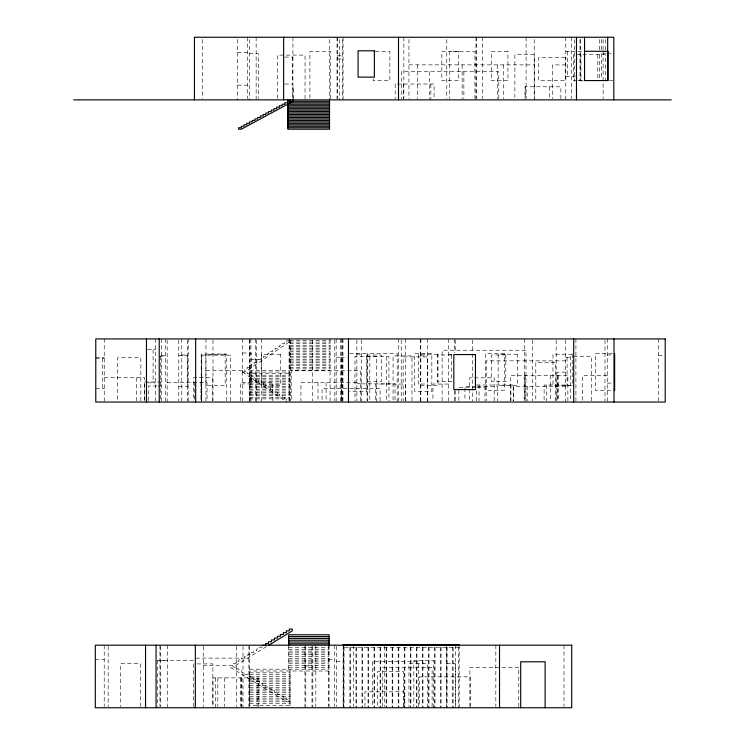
<?xml version="1.0" encoding="UTF-8"?>
<svg xmlns="http://www.w3.org/2000/svg" width="745" height="745" viewBox="0 0 745 745"><rect width="100%" height="100%" fill="white"/><g stroke="black" fill="none" stroke-linecap="round" stroke-linejoin="round"><path stroke-width="0.56" stroke-dasharray="3.73 2.79" d="M329.076 670.994L249.603 670.994L249.603 705.403L290.001 705.403L290.001 670.994M289.079 342.085L244.779 372.062L244.779 368.905L247.117 368.905L247.117 367.322L249.445 367.322M266.552 646.558L235.858 665.276L203.32 665.276M375.433 51.377L389.868 51.377L389.868 80.711L373.208 80.711L373.208 78.448M577.99 51.275L583.456 51.275M565.772 51.433L575.41 51.433M237.608 52.597L247.452 52.597M603.096 53.202L606.309 53.202M607.38 53.202L612.735 53.202M249.333 53.603L258.394 53.603L258.394 98.703M337.029 55.838L343.063 55.838M284.776 57.067L292.943 57.067M337.029 58.911L342.402 58.911M408.958 64.852L534.64 64.899M565.772 64.899L552.576 64.899L552.576 98.731M565.772 76.651L575.41 76.651M609.522 80.385L612.735 80.385M577.99 80.562L583.456 80.562M583.354 80.814L573.343 80.814L573.343 54.655L605.378 54.655L605.378 79.678M284.776 84.045L292.943 84.045M397.467 84.027L434.074 84.027L434.074 98.731M237.608 85.153L247.452 85.153M292.58 88.273L293.306 87.789L292.58 87.789L292.645 99.867M289.079 340.502L286.751 340.502L286.751 342.085L284.422 342.085L284.422 343.659L282.085 343.659L282.085 345.242L279.757 345.242L279.757 346.816L277.419 346.816L277.419 348.39L275.091 348.39L275.091 349.973L272.763 349.973L272.763 351.547L270.426 351.547L270.426 353.13L268.098 353.13L268.098 354.704L265.769 354.704L265.769 356.278L263.432 356.278L263.432 357.861L261.104 357.861L261.104 359.435L258.776 359.435L258.776 361.018L256.438 361.018M289.749 340.502L330.072 340.502M289.749 342.085L330.072 342.085M289.749 343.659L330.072 343.659M289.749 345.242L330.072 345.242M289.749 346.816L330.072 346.816M289.749 348.39L330.072 348.39M147.575 349.703L155.658 349.703M289.749 349.973L330.072 349.973M289.749 351.547L330.072 351.547M242.674 353.009L251.139 353.009L251.139 383.899L242.674 383.899M289.749 353.13L330.072 353.13M349.591 353.512L366.782 353.512L366.782 391.479L349.591 391.479M612.362 353.661L595.32 353.661L595.32 390.25L614.634 390.25M356.864 354.182L361.567 354.182M448.332 354.424L452.308 354.424M289.749 354.704L330.072 354.704M181.771 355.002L188.206 355.002M607.268 354.946L612.967 354.946M658.58 355.467L665.211 355.467M178.781 355.486L187.544 355.486M161.33 355.803L167.159 355.803M420.804 355.914L427.704 355.914M159.225 356.129L165.558 356.129M289.749 356.278L330.072 356.278M367.127 356.715L388.918 356.715L388.918 400.875M336.163 357.209L341.881 357.209M565.679 357.498L572.598 357.498M95.779 357.777L104.244 357.777M340.605 357.74L347.384 357.74M289.749 357.861L330.072 357.861M95.779 358.196L104.244 358.196M250.925 359.276L256.429 359.276M289.749 359.435L330.072 359.435M255.284 359.686L261.644 359.686M565.679 360.859L486.224 360.859L486.224 400.894M289.749 361.018L330.072 361.018M256.438 362.591L254.11 362.591L254.11 364.175L251.782 364.175L251.782 365.748L249.445 365.748M289.749 362.591L330.072 362.591M289.749 364.175L330.072 364.175M289.749 365.748L330.072 365.748M289.749 367.322L330.072 367.322M289.749 368.905L330.072 368.905M205.955 370.479L244.779 370.479M249.417 370.479L330.072 370.479M242.451 370.479L242.451 372.062L247.117 372.062L247.117 373.636L289.749 373.636M249.417 372.062L289.749 372.062M565.679 372.165L557.036 372.165L557.036 400.885M249.417 375.21L289.749 375.21M607.268 375.48L582.637 375.48L582.637 400.885M249.417 376.793L289.749 376.793M104.244 377.743L144.726 377.743L144.726 400.875M249.417 378.367L289.749 378.367M249.417 379.95L289.749 379.95M249.417 381.524L289.749 381.524M367.117 381.691L381.347 381.691L381.347 354.993L367.117 354.993L367.127 400.875M161.33 381.989L144.279 381.989L144.279 400.922M167.159 382.548L207.026 382.548L207.026 400.885M356.864 382.548L300.952 382.548L300.952 400.885M147.575 382.846L155.658 382.846M249.417 383.107L289.749 383.107M607.268 383.126L612.967 383.126M356.864 383.321L361.567 383.321M361.567 383.861L395.018 383.861L395.018 400.903M420.804 384.029L427.704 384.029M448.332 384.048L432.929 384.048L432.929 400.912M249.417 384.681L289.749 384.681M476.511 385.016L513.473 385.016L513.473 400.903M565.679 385.016L544.111 385.016L544.111 400.903M565.679 385.482L572.598 385.482M156.99 386.012L148.32 386.012L148.32 400.894M158.08 386.012L161.33 386.012M249.417 386.255L289.749 386.255M476.195 386.31L464.936 386.31L464.936 400.912M477.321 386.31L497.576 386.31L497.576 400.912M565.679 386.31L513.212 386.31L513.212 400.912M178.781 386.385L187.544 386.385M475.887 387.624L458.855 387.624L458.855 400.931M477.024 387.624L484.967 387.624L484.967 400.931M249.417 387.838L289.749 387.838M95.779 388.415L104.244 388.415M249.417 389.412L289.749 389.412M249.417 390.995L289.749 390.995M249.417 392.568L289.749 392.568M249.417 394.142L289.749 394.142M249.417 395.725L289.749 395.725M249.417 397.299L289.749 397.299M249.417 398.882L289.749 398.882M262.594 647.163L259.623 647.163L259.623 648.979L256.653 648.979L256.653 650.785L253.682 650.785L253.682 652.601L250.711 652.601L250.711 654.408L247.74 654.408L247.74 656.224L244.77 656.224L244.77 658.031M459.181 647.247L343.054 647.247L343.054 644.732M288.678 647.452L329.076 647.452M288.678 649.258L329.076 649.258M288.678 651.074L329.076 651.074M288.678 652.881L329.076 652.881M288.678 654.697L329.076 654.697M288.678 656.503L329.076 656.503M195.786 658.124L248.886 658.124M288.678 658.319L329.076 658.319M95.313 659.604L104.216 659.604M328.461 659.744L334.328 659.744M288.678 660.126L329.076 660.126M157.093 660.275L193.514 660.275M160.585 660.573L167.318 660.573M336.358 661.337L343.417 661.337M288.678 661.942L329.076 661.942M446.767 663.702L455.67 663.702L455.67 706.595M288.678 663.748L329.076 663.748M197.006 663.907L212.865 663.907L212.865 707.75M288.678 665.564L329.076 665.564M304.947 665.909L312.826 665.909M288.678 667.371L329.076 667.371M249.603 669.178L329.076 669.178M249.603 672.8L290.001 672.8M249.603 674.616L290.001 674.616M249.603 676.423L290.001 676.423M249.603 678.239L290.001 678.239M249.603 680.045L290.001 680.045M249.603 681.861L290.001 681.861M249.603 683.668L290.001 683.668M249.603 685.484L290.001 685.484M249.603 687.29L290.001 687.29M249.603 689.106L290.001 689.106M249.603 690.913L290.001 690.913M249.603 692.729L290.001 692.729M249.603 694.536L290.001 694.536M249.603 696.342L290.001 696.342M249.603 698.158L290.001 698.158M249.603 699.965L290.001 699.965M249.603 701.781L290.001 701.781M249.603 703.587L290.001 703.587M242.451 372.062L286.751 402.039M658.58 338.928L658.58 400.903M607.268 338.928L607.268 402.039M605.378 39.569L605.378 52.327M604.996 340.074L604.996 400.885M603.096 39.569L603.096 50.008M603.096 51.163L603.096 98.703M601.504 39.41L601.504 50.194M601.504 53.528L601.504 79.436M599.539 39.569L599.539 52.327M599.539 54.655L599.539 80.814M597.807 54.655L597.807 79.678M591.381 400.894L591.381 356.315L570.577 356.315L570.577 400.894M580.923 54.655L580.923 80.814M580.439 39.569L580.439 80.814M580.001 39.41L580.001 80.562M575.913 338.928L575.913 400.885M574.516 39.569L574.516 80.814M571.601 37.25L571.601 98.703M567.867 400.885L567.867 375.48L510.409 375.48L510.409 400.885M567.42 51.433L567.42 76.651M567.066 357.498L567.066 385.482M565.772 37.25L565.772 99.867M565.679 340.074L565.679 402.039M564.03 645.189L564.03 706.595M560.883 98.768L560.883 86.783L525.029 86.783L525.029 98.768M558.741 375.48L558.741 400.885M557.688 375.48L557.688 400.885M556.17 340.074L556.17 400.885M555.546 400.903L555.546 362.387L535.795 362.387L535.795 400.903M550.723 375.48L550.723 400.885M549.438 86.783L549.438 98.768M546.476 385.016L546.476 400.903M534.64 99.867L534.64 54.581L514.879 54.581L514.879 98.703M534.202 39.569L534.202 98.703M532.498 340.074L532.498 400.885M527.227 386.31L527.227 400.912M526.091 37.25L526.091 98.703M525.97 402.039L525.97 350.224L442.139 350.224L442.139 400.885M525.225 86.783L525.225 98.768M525.225 375.48L525.225 400.885M524.704 338.928L524.704 400.885M524.21 375.48L524.21 400.885M518.781 706.595L518.781 667.446L469.853 667.446L469.853 706.595M510.94 385.016L510.94 400.903M503.331 64.852L503.331 98.731M498.796 98.74L498.796 71.734L401.574 71.734L401.574 98.74M497.306 64.899L497.306 98.731M495.835 645.189L495.835 706.595M494.168 400.885L494.168 377.817L469.648 377.817L469.648 388.201M482.369 37.25L482.36 98.703M479.035 385.016L479.035 400.903M476.726 37.25L476.726 98.703M476.511 390.687L476.511 400.903M475.953 37.25L475.953 98.703M474.947 98.713L474.947 51.731L449.747 51.731L449.747 98.713M472.395 340.074L472.395 352.692M472.395 353.847L472.395 400.885M470.328 706.605L470.328 676.842L419.258 676.842L419.258 706.605M469.648 389.346L469.648 400.885M463.874 71.734L463.874 98.74M462.133 64.899L462.133 98.731M459.181 645.189L459.181 707.75M458.575 647.247L458.575 707.75M455.437 645.189L455.437 707.75M455.232 340.074L455.232 352.692M455.232 390.557L455.232 400.885M454.292 338.928L454.292 352.692M454.292 390.557L454.292 402.039M453.146 647.247L453.146 707.75M452.541 647.247L452.541 707.75M448.332 338.928L448.332 400.912M447.112 647.247L447.112 707.75M446.776 39.569L446.776 98.703M446.767 645.189L446.767 707.75M446.506 647.247L446.506 707.75M441.068 647.247L441.068 707.75M440.463 647.247L440.463 707.75M435.033 647.247L435.033 707.75M434.428 647.247L434.428 707.75M433.618 707.75L433.618 660.489L413.829 660.489L413.829 706.595M432.109 706.605L432.109 667.632L382.53 667.632L382.53 706.605M430.861 84.027L430.861 99.867M429.502 71.734L429.502 98.74M428.999 647.247L428.999 707.75M428.394 647.247L428.394 707.75M427.704 338.928L427.704 402.039M427.369 402.039L427.369 356.92L403.129 356.92L403.129 400.875M427.323 707.75L427.323 663.45L408.94 663.45L408.94 706.614M422.964 647.247L422.964 707.75M422.359 647.247L422.359 707.75M420.804 338.928L420.804 402.039M420.59 338.928L420.59 402.039M418.532 706.595L418.532 661.616L372.398 661.616L372.398 706.595M417.33 64.899L417.33 98.731M416.921 647.247L416.921 707.75M416.325 647.247L416.325 707.75M411.994 400.885L411.994 355.887L393.071 355.887L393.071 400.885M410.886 647.247L410.886 707.75M410.281 647.247L410.281 707.75M408.958 39.55L408.958 98.731M405.597 400.912L405.597 384.048L375.638 384.048L375.638 400.912M405.354 338.928L405.354 400.885M404.852 647.247L404.852 707.75M404.246 647.247L404.246 707.75M404.032 706.614L404.032 691.807L364.948 691.807L364.948 706.614M403.855 37.25L403.855 98.703M403.585 84.027L403.585 98.731M403.529 706.614L403.529 671.487L377.585 671.487L377.585 706.614M401.22 340.074L401.22 400.885M398.817 647.247L398.817 707.75M398.575 338.928L398.575 400.885M398.212 647.247L398.212 707.75M397.187 402.039L397.187 353.549L367.22 353.549L367.22 400.885M395.185 84.027L395.185 98.731M392.783 647.247L392.783 707.75M392.177 647.247L392.177 707.75M386.739 647.247L386.739 707.75M386.264 356.715L386.264 400.875M386.143 647.247L386.143 707.75M384.597 646.353L384.597 706.595M380.704 647.247L380.704 707.75M380.09 400.894L380.09 388.322L322.063 388.322L322.063 400.894M380.099 647.247L380.099 707.75M376.551 402.039L376.551 356.334L354.974 356.334L354.974 400.894M374.67 647.247L374.67 707.75M374.065 647.247L374.065 707.75M369.799 356.715L369.799 402.039M368.635 647.247L368.635 707.75M368.03 647.247L368.03 707.75M362.601 647.247L362.601 707.75M361.996 647.247L361.996 707.75M361.567 340.074L361.567 402.039M360.347 400.875L360.347 370.768L291.202 370.768L291.202 400.875M356.864 340.074L356.864 400.885M356.557 647.247L356.557 707.75M355.961 647.247L355.961 707.75M353.391 645.189L353.391 706.595M350.522 647.247L350.522 707.75M349.917 647.247L349.917 707.75M344.022 647.247L344.022 707.75M343.78 644.732L343.724 706.586M343.417 645.189L343.417 707.75M343.119 647.247L343.119 706.586M343.063 37.25L343.063 99.867M342.951 338.928L342.951 400.885M342.402 39.569L342.402 98.722M342.104 338.928L342.104 402.039M341.881 338.928L341.881 402.039M341.862 357.74L341.862 400.903M341.555 382.548L341.555 400.885M340.605 338.928L340.605 402.039M339.31 39.569L339.31 99.867M337.308 37.25L337.308 98.703M337.029 37.25L337.029 98.722M336.358 646.353L336.358 706.595M336.163 338.928L336.163 402.039M334.812 340.074L334.812 400.885M334.328 645.189L334.328 706.605M330.659 98.713L330.659 51.47L309.901 51.47L309.901 99.867M330.072 338.928L330.072 400.912M329.532 39.569L329.532 98.703M329.076 645.189L329.076 706.614M328.461 645.189L328.461 706.605M326.087 382.548L326.087 402.039M317.994 382.548L317.994 400.885M315.833 645.189L315.833 706.595M312.826 646.343L312.826 707.75M312.5 340.074L312.5 400.885M311.987 646.343L311.987 706.595M305.795 646.343L305.795 706.595M305.04 98.713L305.04 55.102L277.382 55.102L277.382 98.713M304.947 645.189L304.947 707.75M293.251 88.273L293.251 99.867M292.943 37.25L292.943 98.703M292.711 57.067L292.711 84.045M290.429 340.074L290.429 400.885M290.001 669.178L290.001 705.403M289.749 338.928L289.749 402.039M289.079 338.928L289.079 400.885M288.678 645.757L288.678 670.994M286.751 398.882L286.751 400.456M284.422 397.299L284.422 398.882M282.085 395.725L282.085 397.299M279.757 394.142L279.757 395.725M277.419 392.568L277.419 394.142M275.091 390.995L275.091 392.568M272.875 400.885L272.875 382.548L240.346 382.548L240.346 400.885M272.763 389.412L272.763 390.995M270.426 387.838L270.426 389.412M268.098 386.255L268.098 387.838M265.769 384.681L265.769 386.255M263.432 383.107L263.432 384.681M261.644 338.928L261.644 402.039M261.104 381.524L261.104 383.107M258.776 379.95L258.776 381.524M258.617 706.605L258.617 677.875L212.949 677.875L212.949 706.605M257.155 677.875L257.155 706.605M256.429 340.074L256.429 402.039M256.15 37.25L256.15 99.867M255.284 338.928L255.284 402.039M254.11 376.793L254.11 378.367M253.682 677.95L253.682 679.766L256.653 679.766L256.653 681.573L259.623 681.573L259.623 683.379L262.594 683.379L262.594 685.195L265.565 685.195L265.565 687.002L268.526 687.002L268.526 688.818L271.497 688.818L271.497 690.624L274.467 690.624L274.467 692.44L277.438 692.44L277.438 694.247L280.409 694.247L280.409 696.063L283.379 696.063L283.379 697.869L286.35 697.869L286.35 699.685L289.321 699.685L289.321 701.492L286.35 701.492L229.916 667.082L229.916 665.276M251.782 375.21L251.782 376.793M250.925 338.928L250.925 402.039M250.711 677.95L250.711 676.143L247.74 676.143L247.74 674.327L244.77 674.327L244.77 672.521L241.799 672.521L241.799 670.705L238.828 670.705L238.828 668.898L235.858 668.898L235.858 667.082L232.887 667.082L232.887 663.46L235.858 663.46L235.858 661.653L238.828 661.653L238.828 659.837L241.799 659.837L241.799 658.031M249.854 338.928L249.854 400.885M249.603 646.334L249.603 706.614M249.417 340.055L249.417 402.039M249.333 39.569L249.333 99.867M248.886 645.189L248.886 706.595M247.452 37.25L247.452 98.703M243 646.353L243 707.75M242.674 338.928L242.674 400.885M241.864 677.875L241.864 706.605M241.222 677.875L241.222 706.605M240.598 677.875L240.598 706.605M237.608 39.569L237.608 99.867M236.342 646.353L236.351 706.605M230.652 400.894L230.652 355.169L201.55 355.169L201.55 402.039M226.759 400.894L226.759 354.043L201.215 354.043L201.215 400.894M224.608 677.875L224.608 706.605M217.819 677.875L217.819 706.605M215.305 677.875L215.305 707.75M212.995 340.074L212.995 400.885M212.297 400.922L212.297 377.547L193.607 377.547L193.607 400.922M205.955 338.928L205.955 400.912M203.32 646.306L203.32 706.605M202.258 39.569L202.258 98.703M201.793 355.169L201.793 400.894M200.945 382.548L200.945 400.885M194.613 382.548L194.613 402.039M193.607 663.907L193.607 706.595M188.206 338.928L188.206 402.039M187.544 340.074L187.544 400.885M187.246 355.486L187.246 386.385M181.771 338.928L181.771 402.039M178.781 340.074L178.781 400.885M167.318 645.189L167.318 707.75M167.159 340.074L167.159 402.039M165.558 338.928L165.558 400.885M161.33 338.928L161.33 402.039M160.585 646.353L160.585 706.595M160.482 356.129L160.482 400.885M159.951 645.189L159.951 706.595M157.456 660.275L157.456 706.595M155.658 338.928L155.658 400.885M153.097 349.703L153.097 382.846M140.842 400.903L140.842 357.74L117.608 357.74L117.608 402.039M140.479 706.595L140.479 663.702L120.513 663.702L120.513 706.595M136.363 377.743L136.363 400.875M108.155 646.353L108.155 706.595M104.244 338.928L104.244 402.039M104.216 645.189L104.216 706.605M102.41 358.196L102.41 388.415M458.51 51.377L441.85 51.377L441.85 80.711L458.51 80.711L458.51 51.377M507.95 51.377L491.29 51.377L491.29 80.711L507.95 80.711L507.95 51.377M565.399 57.393L538.737 57.393L538.737 80.637L565.399 80.637L565.399 57.393M431.83 353.512L414.639 353.512L414.639 391.479L431.83 391.479L431.83 353.512M504.598 353.661L485.284 353.661L485.284 390.25L504.598 390.25L504.598 353.661M225.158 354.229L205.899 354.229L205.899 385.398L225.158 385.398L225.158 354.229M280.688 354.229L261.421 354.229L261.421 385.398L280.688 385.398L280.688 354.229M437.967 354.229L418.699 354.229L418.699 385.398L437.967 385.398L437.967 354.229M517.412 354.229L498.154 354.229L498.154 385.398L517.412 385.398L517.412 354.229M572.235 354.229L552.976 354.229L552.976 385.398L572.235 385.398L572.235 354.229M451.526 354.993L437.296 354.993L437.296 381.691L451.526 381.691L451.526 354.993M505.808 354.993L491.57 354.993L491.57 381.691L505.808 381.691L505.808 354.993"/><path stroke-width="1.12" d="M268.526 645.356L292.291 630.866L292.291 629.059L289.321 629.059L289.321 630.866L286.35 630.866L286.35 632.673L283.379 632.673L283.379 634.489L280.409 634.489L280.409 636.295L277.438 636.295L277.438 638.111L274.467 638.111L274.467 639.918L271.497 639.918L271.497 641.734L268.526 641.734L268.526 643.54L265.565 643.54L265.565 645.356L262.594 645.356M584.546 51.275L608.06 51.275L608.06 80.562L584.546 80.562L584.546 37.25M73.736 99.867L671.264 99.867M329.532 101.329L287.514 101.329L287.514 102.801L284.795 102.801L284.795 104.263L282.085 104.263L282.085 105.734L279.366 105.734L279.366 107.196L276.646 107.196L276.646 108.668L273.927 108.668L273.927 110.13L271.217 110.13L271.217 111.601L268.498 111.601L268.498 113.063L265.779 113.063L265.779 114.534L263.069 114.534L263.069 115.997L260.35 115.997L260.35 117.468L257.63 117.468L257.63 118.93L254.92 118.93L254.92 120.401L252.201 120.401L252.201 121.863L249.482 121.863L249.482 123.335L246.763 123.335L246.763 124.797L244.053 124.797L244.053 126.268L241.333 126.268L241.333 127.73L238.614 127.73L238.614 129.202L241.333 129.202L292.943 101.329L292.943 99.867M288.976 102.801L329.532 102.801M287.812 104.263L329.532 104.263M287.812 105.734L329.532 105.734M287.812 107.196L329.532 107.196M287.812 108.668L329.532 108.668M287.812 110.13L329.532 110.13M287.812 111.601L329.532 111.601M287.812 113.063L329.532 113.063M287.812 114.534L329.532 114.534M287.812 115.997L329.532 115.997M287.812 117.468L329.532 117.468M287.812 118.93L329.532 118.93M287.812 120.401L329.532 120.401M287.812 121.863L329.532 121.863M287.812 123.335L329.532 123.335M287.812 124.797L329.532 124.797M287.812 126.268L329.532 126.268M287.812 127.73L329.532 127.73M288.678 636.584L329.076 636.584M288.678 638.4L329.076 638.4M288.678 640.206L329.076 640.206M288.678 642.022L329.076 642.022M288.678 643.829L329.076 643.829M343.054 644.732L459.181 644.732M614.634 353.661L614.634 390.25M614.01 338.928L614.01 402.039M613.806 99.867L613.806 37.25L194.445 37.25L194.445 99.867M607.669 37.25L607.669 80.562M576.481 37.25L576.481 99.867M573.697 338.928L573.697 402.039M545.116 707.75L545.116 661.784L520.69 661.784L520.69 707.75M499.522 645.189L499.522 707.75M398.501 37.25L398.501 99.867M348.483 338.928L348.483 402.039M329.532 99.867L329.532 129.202L287.812 129.202L287.812 99.867M329.076 645.757L329.076 634.777L288.678 634.777L288.678 645.757M290.233 99.867L290.233 101.329M283.64 37.25L283.64 99.867M195.674 338.928L195.674 402.039M195.33 645.189L195.33 707.75M159.225 338.928L159.225 402.039M156.059 645.189L156.059 707.75M146.476 338.928L146.476 402.039M145.536 645.189L145.536 707.75M374.363 50.8L358.084 50.8L358.084 77.126L374.363 77.126L374.363 50.8M665.211 338.928L95.779 338.928L95.779 402.039L665.211 402.039L665.211 338.928M475.459 354.573L453.817 354.573L453.817 389.598L475.459 389.598L475.459 354.573M571.713 645.189L95.313 645.189L95.313 707.75L571.713 707.75L571.713 645.189"/></g></svg>
